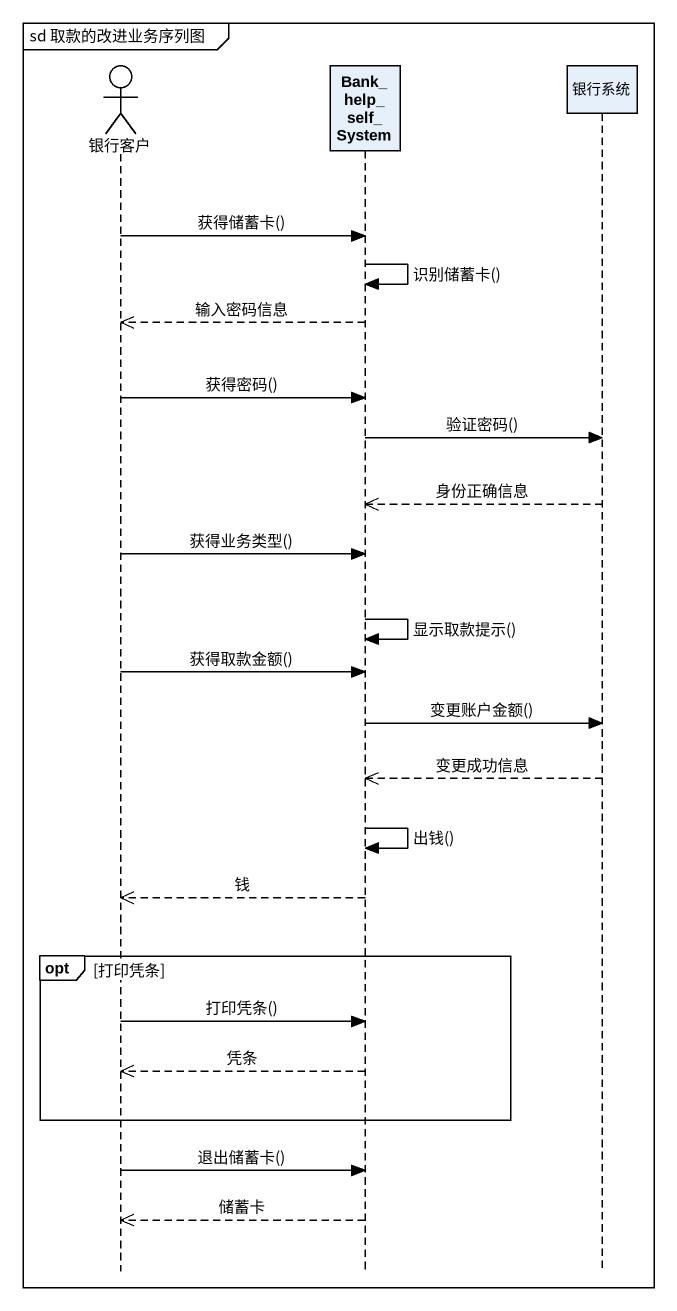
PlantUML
@startuml
mainframe sd 取款的改进业务序列图
hide footbox
actor 银行客户
participant Bank_help_self_System
participant 银行系统

银行客户 -> Bank_help_self_System : 获得储蓄卡()
Bank_help_self_System -> Bank_help_self_System : 识别储蓄卡()
Bank_help_self_System -->> 银行客户 : 输入密码信息
银行客户 -> Bank_help_self_System : 获得密码()
Bank_help_self_System -> 银行系统 : 验证密码()
银行系统 -->> Bank_help_self_System : 身份正确信息
银行客户 -> Bank_help_self_System : 获得业务类型()
Bank_help_self_System -> Bank_help_self_System : 显示取款提示()
银行客户 -> Bank_help_self_System : 获得取款金额()
Bank_help_self_System -> 银行系统 : 变更账户金额()
银行系统 -->> Bank_help_self_System : 变更成功信息
Bank_help_self_System -> Bank_help_self_System : 出钱()
Bank_help_self_System -->> 银行客户 : 钱
opt 打印凭条
  银行客户 -> Bank_help_self_System : 打印凭条()
  Bank_help_self_System -->> 银行客户 : 凭条
end
银行客户 -> Bank_help_self_System : 退出储蓄卡()
Bank_help_self_System -->> 银行客户 : 储蓄卡
@enduml
